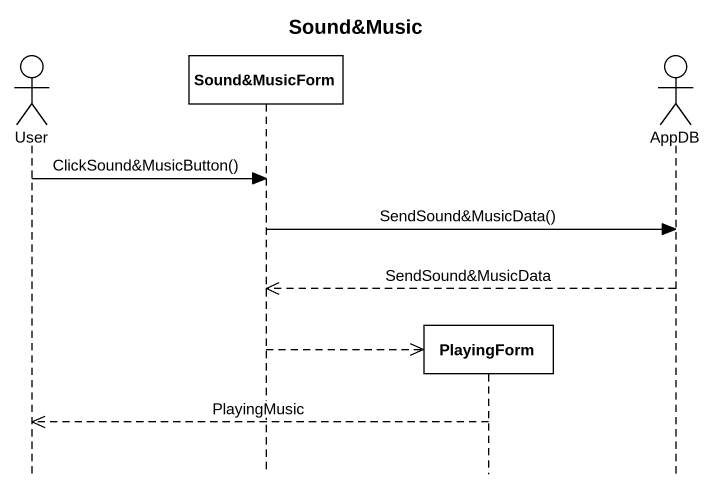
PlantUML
@startuml
title Sound&Music
hide footbox
actor User
participant "Sound&MusicForm" as Sound_MusicForm
participant PlayingForm
actor AppDB

User -> Sound_MusicForm : ClickSound&MusicButton()
Sound_MusicForm -> AppDB : SendSound&MusicData()
AppDB -->> Sound_MusicForm : SendSound&MusicData
Sound_MusicForm -->> PlayingForm **
PlayingForm -->> User : PlayingMusic
@enduml
